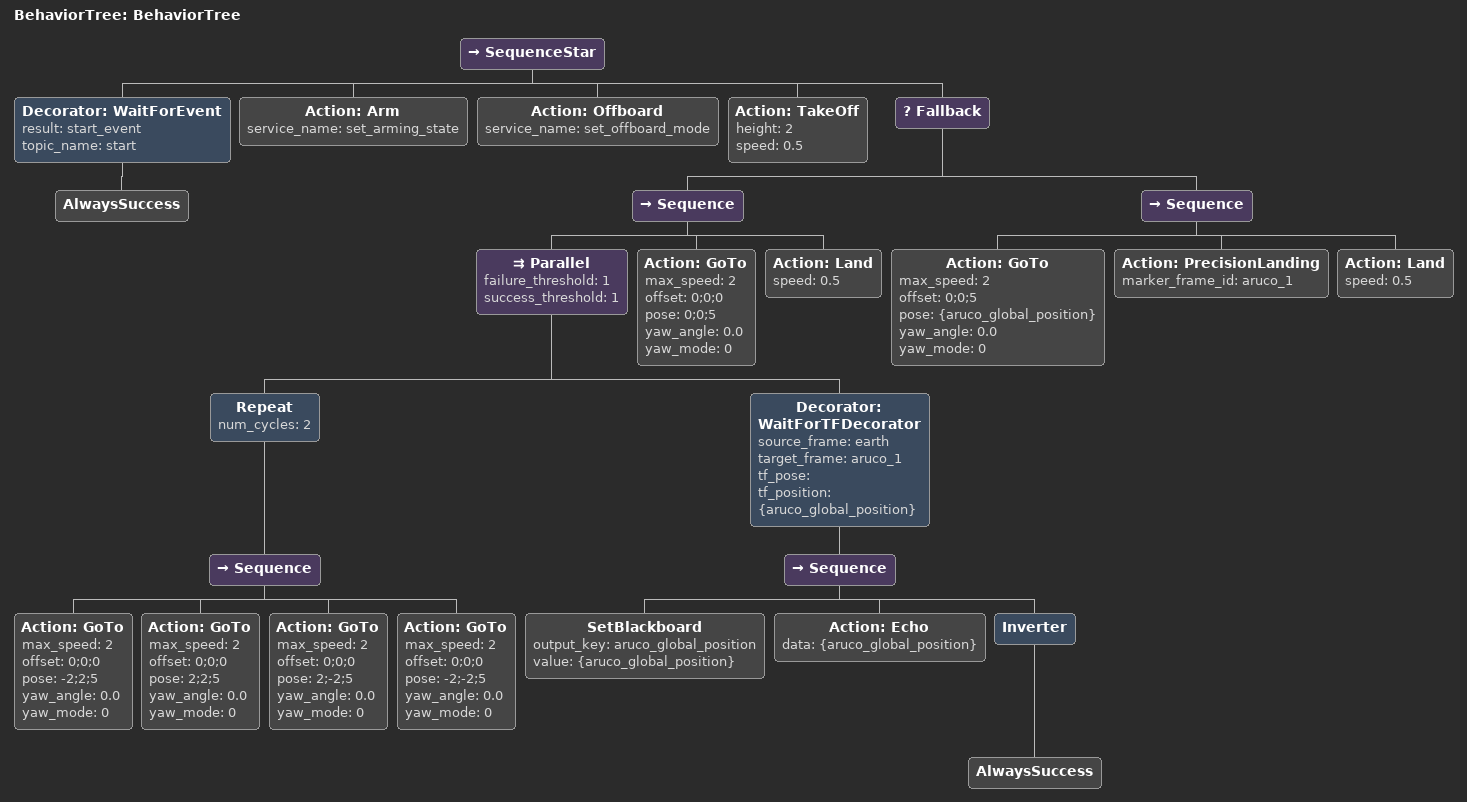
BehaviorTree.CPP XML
<?xml version="1.0"?>
<root main_tree_to_execute="BehaviorTree">
    <BehaviorTree ID="BehaviorTree">
        <SequenceStar>
            <Decorator ID="WaitForEvent" result="start_event" topic_name="start">
                <AlwaysSuccess/>
            </Decorator>
            <Action ID="Arm" service_name="set_arming_state"/>
            <Action ID="Offboard" service_name="set_offboard_mode"/>
            <Action ID="TakeOff" height="2" speed="0.5"/>
            <Fallback>
                <Sequence>
                    <Parallel failure_threshold="1" success_threshold="1">
                        <Repeat num_cycles="2">
                            <Sequence>
                                <Action ID="GoTo" max_speed="2" offset="0;0;0" pose="-2;2;5" yaw_angle="0.0" yaw_mode="0"/>
                                <Action ID="GoTo" max_speed="2" offset="0;0;0" pose="2;2;5" yaw_angle="0.0" yaw_mode="0"/>
                                <Action ID="GoTo" max_speed="2" offset="0;0;0" pose="2;-2;5" yaw_angle="0.0" yaw_mode="0"/>
                                <Action ID="GoTo" max_speed="2" offset="0;0;0" pose="-2;-2;5" yaw_angle="0.0" yaw_mode="0"/>
                            </Sequence>
                        </Repeat>
                        <Decorator ID="WaitForTFDecorator" source_frame="earth" target_frame="aruco_1" tf_pose="" tf_position="{aruco_global_position}">
                            <Sequence>
                                <SetBlackboard output_key="aruco_global_position" value="{aruco_global_position}"/>
                                <Action ID="Echo" data="{aruco_global_position}"/>
                                <Inverter>
                                    <AlwaysSuccess/>
                                </Inverter>
                            </Sequence>
                        </Decorator>
                    </Parallel>
                    <Action ID="GoTo" max_speed="2" offset="0;0;0" pose="0;0;5" yaw_angle="0.0" yaw_mode="0"/>
                    <Action ID="Land" speed="0.5"/>
                </Sequence>
                <Sequence>
                    <Action ID="GoTo" max_speed="2" offset="0;0;5" pose="{aruco_global_position}" yaw_angle="0.0" yaw_mode="0"/>
                    <Action ID="PrecisionLanding" marker_frame_id="aruco_1"/>
                    <Action ID="Land" speed="0.5"/>
                </Sequence>
            </Fallback>
        </SequenceStar>
    </BehaviorTree>
</root>
